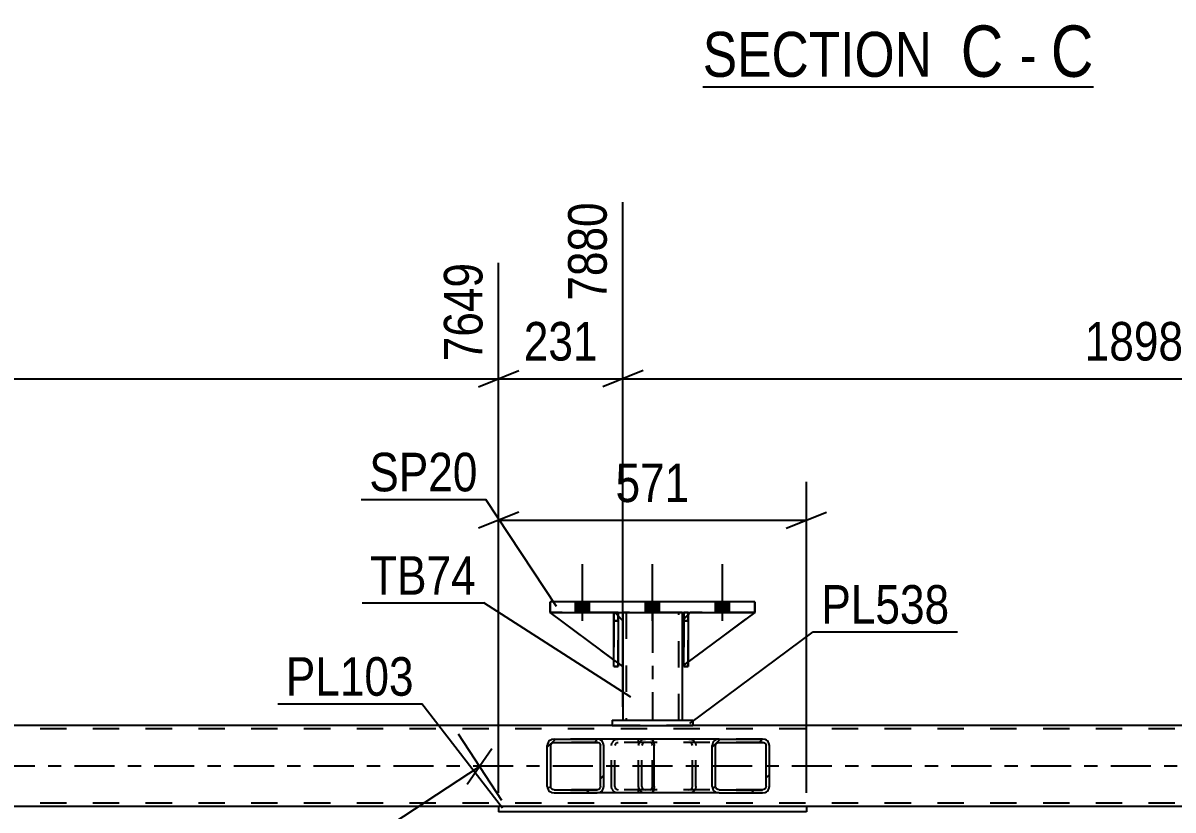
# Model space of a CAD drawing. Header units: millimetres. Extents: x -787 to 402, y -866 to -25.
# Drawn here: x -467.7 to -382.3, y -503.5 to -445 of the extents above; entities that cross this region are included whole.
import ezdxf

# ---------------------------------------------------------------- set-up
doc = ezdxf.new("R2010")
doc.units = ezdxf.units.MM
doc.linetypes.add('DXK_LINE_DOT2', pattern=[3.9198, 1.9599, -1.9599])
doc.linetypes.add('DXK_LINE_DOT3', pattern=[5.9187, 2.979, -0.9799, 0.9799, -0.9799])
doc.styles.add('Arial Narrow', font='ARIALN.TTF', dxfattribs={"height": 0.2})

# ---------------------------------------------------------------- blocks, each defined once
blk = doc.blocks.new('Unknown-569028579-15 - 6366')
at = {"color": 6, "linetype": 'Continuous'}
blk.add_line((-417.208, -449.769), (-388.196, -449.769), dxfattribs=at)
at = {"color": 0, "linetype": 'Continuous'}
for points in [[(-399.099, -449.019), (-399.099, -445.519), (-417.208, -445.519), (-417.208, -449.019)], [(-394.885, -449.019), (-394.885, -445.019), (-398.049, -445.019), (-398.049, -449.019)], [(-392.41, -449.019), (-392.41, -445.519), (-393.685, -445.519), (-393.685, -449.019)], [(-388.196, -449.019), (-388.196, -445.019), (-391.36, -445.019), (-391.36, -449.019)]]:
    blk.add_wipeout(points, dxfattribs=at)
at = {"color": 7, "linetype": 'Continuous', "style": 'Arial Narrow'}
for s, height, p in [('SECTION ', 3.3405, (-417.208, -449.019)), ('C', 3.818, (-398.049, -449.019)), ('C', 3.818, (-391.36, -449.019)), ('-', 3.34, (-393.685, -449.019))]:
    blk.add_text(s, height=height, dxfattribs=at).set_placement(p)
blk = doc.blocks.new('Part-569028579-68006 - 67904')
at = {"color": 2, "linetype": 'Continuous'}
for p, q in [((-409.513, -503.226), (-432.369, -503.226)), ((-432.369, -503.226), (-432.369, -503.626)), ((-409.513, -503.626), (-432.369, -503.626)), ((-409.513, -503.226), (-409.513, -503.626))]:
    blk.add_line(p, q, dxfattribs=at)
blk = doc.blocks.new('Part-569028579-67950 - 67904')
at = {"linetype": 'Continuous'}
h = blk.add_hatch(dxfattribs=at)
h.set_pattern_fill('', scale=0.7, style=0, pattern_type=0)
h.set_pattern_definition([(45, (-428.7135, -501.9301), (-1.57154, 1.57154), [])])
h.paths.add_polyline_path([(-428.752, -501.746), (-428.714, -501.93), (-428.604, -502.086), (-428.441, -502.19), (-428.248, -502.226), (-425.059, -502.226), (-424.866, -502.19), (-424.703, -502.086), (-424.594, -501.93), (-424.556, -501.746), (-424.556, -498.706), (-424.594, -498.523), (-424.703, -498.367), (-424.866, -498.263), (-425.059, -498.226), (-428.248, -498.226), (-428.441, -498.263), (-428.604, -498.367), (-428.714, -498.523), (-428.752, -498.706)])
h.paths.add_polyline_path([(-428.481, -498.615), (-428.426, -498.537), (-428.345, -498.485), (-428.248, -498.466), (-425.059, -498.466), (-424.963, -498.485), (-424.881, -498.537), (-424.827, -498.615), (-424.807, -498.706), (-424.807, -501.746), (-424.827, -501.838), (-424.881, -501.916), (-424.963, -501.968), (-425.059, -501.986), (-428.248, -501.986), (-428.345, -501.968), (-428.426, -501.916), (-428.481, -501.838), (-428.5, -501.746), (-428.5, -498.706)])
at = {"color": 2, "linetype": 'Continuous'}
for p, q in [((-428.714, -498.523), (-428.752, -498.706)), ((-428.5, -498.706), (-428.481, -498.615)), ((-428.481, -498.615), (-428.426, -498.537)), ((-428.248, -498.226), (-428.441, -498.263)), ((-428.426, -498.537), (-428.345, -498.485)), ((-428.345, -498.485), (-428.248, -498.466)), ((-428.248, -498.226), (-425.059, -498.226)), ((-428.248, -498.466), (-425.059, -498.466)), ((-421.08, -498.226), (-425.059, -498.226)), ((-424.866, -498.263), (-425.059, -498.226)), ((-425.059, -498.466), (-424.963, -498.485)), ((-424.963, -498.485), (-424.881, -498.537)), ((-424.881, -498.537), (-424.827, -498.615)), ((-424.827, -498.615), (-424.807, -498.706)), ((-424.556, -498.706), (-424.594, -498.523)), ((-421.08, -498.226), (-420.977, -498.263)), ((-420.977, -498.263), (-420.889, -498.367)), ((-420.889, -498.367), (-420.831, -498.523)), ((-420.831, -498.523), (-420.811, -498.706)), ((-428.752, -501.746), (-428.752, -498.706)), ((-428.5, -501.746), (-428.5, -498.706)), ((-424.807, -501.746), (-424.807, -498.706)), ((-424.556, -501.746), (-424.556, -498.706)), ((-420.811, -501.746), (-420.811, -498.706)), ((-428.752, -501.746), (-428.714, -501.93)), ((-428.481, -501.838), (-428.5, -501.746)), ((-428.426, -501.916), (-428.481, -501.838)), ((-428.345, -501.968), (-428.426, -501.916)), ((-428.248, -501.986), (-428.345, -501.968)), ((-428.248, -501.986), (-425.059, -501.986)), ((-424.963, -501.968), (-425.059, -501.986)), ((-424.881, -501.916), (-424.963, -501.968)), ((-424.827, -501.838), (-424.881, -501.916)), ((-424.807, -501.746), (-424.827, -501.838)), ((-424.594, -501.93), (-424.556, -501.746)), ((-420.889, -502.086), (-420.977, -502.19)), ((-420.831, -501.93), (-420.889, -502.086)), ((-420.811, -501.746), (-420.831, -501.93)), ((-428.441, -502.19), (-428.248, -502.226)), ((-428.248, -502.226), (-425.059, -502.226)), ((-425.059, -502.226), (-424.866, -502.19)), ((-421.08, -502.226), (-425.059, -502.226)), ((-420.977, -502.19), (-421.08, -502.226))]:
    blk.add_line(p, q, dxfattribs=at)
at = {"color": 7, "linetype": 'DXK_LINE_DOT2'}
for p, q in [((-425.059, -498.226), (-428.248, -498.226)), ((-421.08, -498.466), (-428.248, -498.466)), ((-423.99, -498.706), (-423.952, -498.523)), ((-423.719, -498.615), (-423.739, -498.706)), ((-423.665, -498.537), (-423.719, -498.615)), ((-423.679, -498.263), (-423.487, -498.226)), ((-423.665, -498.537), (-423.643, -498.523)), ((-423.643, -498.523), (-423.583, -498.485)), ((-423.583, -498.485), (-423.487, -498.466)), ((-421.977, -498.466), (-421.977, -498.226)), ((-421.028, -498.485), (-421.08, -498.466)), ((-420.985, -498.537), (-421.028, -498.485)), ((-420.955, -498.615), (-420.985, -498.537)), ((-420.945, -498.706), (-420.955, -498.615)), ((-423.99, -501.746), (-423.99, -498.706)), ((-423.739, -501.746), (-423.739, -498.706)), ((-420.945, -501.746), (-420.945, -498.706)), ((-421.08, -501.986), (-428.248, -501.986)), ((-423.952, -501.93), (-423.99, -501.746)), ((-423.739, -501.746), (-423.719, -501.838)), ((-423.719, -501.838), (-423.665, -501.916)), ((-423.665, -501.916), (-423.583, -501.968)), ((-423.583, -501.968), (-423.487, -501.986)), ((-421.977, -502.226), (-421.977, -501.986)), ((-421.08, -501.986), (-421.028, -501.968)), ((-421.028, -501.968), (-420.985, -501.916)), ((-420.985, -501.916), (-420.955, -501.838)), ((-420.955, -501.838), (-420.945, -501.746)), ((-425.059, -502.226), (-428.248, -502.226)), ((-423.487, -502.226), (-423.679, -502.19))]:
    blk.add_line(p, q, dxfattribs=at)
at = {"color": 2, "linetype": 'Continuous'}
for centre, start, end in [((-428.263, -498.722), 111.15132, 156.10486), ((-425.044, -498.722), 23.89513, 68.84868), ((-428.263, -501.731), 203.89513, 248.84868), ((-425.044, -501.731), 291.15132, 336.10486)]:
    blk.add_arc(centre, 0.492, start, end, dxfattribs=at)
at = {"color": 7, "linetype": 'DXK_LINE_DOT2'}
for centre, start, end in [((-423.502, -498.722), 111.15132, 156.10486), ((-423.502, -501.731), 203.89514, 248.84868)]:
    blk.add_arc(centre, 0.492, start, end, dxfattribs=at)
blk = doc.blocks.new('Part-569028579-67955 - 67904')
at = {"linetype": 'Continuous'}
h = blk.add_hatch(dxfattribs=at)
h.set_pattern_fill('', scale=0.7, style=0, pattern_type=0)
h.set_pattern_definition([(45, (-416.4732, -501.9301), (-1.57154, 1.57154), [])])
h.paths.add_polyline_path([(-416.512, -501.746), (-416.473, -501.93), (-416.362, -502.086), (-416.197, -502.19), (-416.001, -502.226), (-412.766, -502.226), (-412.571, -502.19), (-412.405, -502.086), (-412.294, -501.93), (-412.255, -501.746), (-412.255, -498.706), (-412.294, -498.523), (-412.405, -498.367), (-412.571, -498.263), (-412.766, -498.226), (-416.001, -498.226), (-416.197, -498.263), (-416.362, -498.367), (-416.473, -498.523), (-416.512, -498.706)])
h.paths.add_polyline_path([(-416.237, -498.615), (-416.182, -498.537), (-416.099, -498.485), (-416.001, -498.466), (-412.766, -498.466), (-412.668, -498.485), (-412.586, -498.537), (-412.53, -498.615), (-412.511, -498.706), (-412.511, -501.746), (-412.53, -501.838), (-412.586, -501.916), (-412.668, -501.968), (-412.766, -501.986), (-416.001, -501.986), (-416.099, -501.968), (-416.182, -501.916), (-416.237, -501.838), (-416.257, -501.746), (-416.257, -498.706)])
at = {"color": 7, "linetype": 'DXK_LINE_DOT2'}
for p, q in [((-421.977, -498.706), (-421.938, -498.523)), ((-421.702, -498.615), (-421.722, -498.706)), ((-421.647, -498.537), (-421.702, -498.615)), ((-421.662, -498.263), (-421.466, -498.226)), ((-421.564, -498.485), (-421.647, -498.537)), ((-421.466, -498.466), (-421.564, -498.485)), ((-421.08, -498.226), (-421.466, -498.226)), ((-412.766, -498.466), (-421.466, -498.466)), ((-418.231, -498.226), (-418.036, -498.263)), ((-418.134, -498.485), (-418.231, -498.466)), ((-418.051, -498.537), (-418.134, -498.485)), ((-417.995, -498.615), (-418.051, -498.537)), ((-417.976, -498.706), (-417.995, -498.615)), ((-417.759, -498.523), (-417.721, -498.706)), ((-412.766, -498.226), (-416.001, -498.226)), ((-421.977, -501.746), (-421.977, -498.706)), ((-421.722, -501.746), (-421.722, -498.706)), ((-417.976, -501.746), (-417.976, -498.706)), ((-417.721, -501.746), (-417.721, -498.706)), ((-421.938, -501.93), (-421.977, -501.746)), ((-421.722, -501.746), (-421.702, -501.838)), ((-421.702, -501.838), (-421.647, -501.916)), ((-421.647, -501.916), (-421.564, -501.968)), ((-421.564, -501.968), (-421.466, -501.986)), ((-412.766, -501.986), (-421.466, -501.986)), ((-418.231, -501.986), (-418.134, -501.968)), ((-418.134, -501.968), (-418.051, -501.916)), ((-418.051, -501.916), (-417.995, -501.838)), ((-417.995, -501.838), (-417.976, -501.746)), ((-417.721, -501.746), (-417.759, -501.93)), ((-421.466, -502.226), (-421.662, -502.19)), ((-421.08, -502.226), (-421.466, -502.226)), ((-418.036, -502.19), (-418.231, -502.226)), ((-412.766, -502.226), (-416.001, -502.226))]:
    blk.add_line(p, q, dxfattribs=at)
at = {"color": 2, "linetype": 'Continuous'}
for p, q in [((-416.001, -498.226), (-421.08, -498.226)), ((-416.473, -498.523), (-416.512, -498.706)), ((-416.257, -498.706), (-416.237, -498.615)), ((-416.237, -498.615), (-416.182, -498.537)), ((-416.001, -498.226), (-416.197, -498.263)), ((-416.182, -498.537), (-416.099, -498.485)), ((-416.099, -498.485), (-416.001, -498.466)), ((-416.001, -498.226), (-412.766, -498.226)), ((-416.001, -498.466), (-412.766, -498.466)), ((-412.571, -498.263), (-412.766, -498.226)), ((-412.766, -498.466), (-412.668, -498.485)), ((-412.668, -498.485), (-412.586, -498.537)), ((-412.586, -498.537), (-412.53, -498.615)), ((-412.53, -498.615), (-412.511, -498.706)), ((-412.255, -498.706), (-412.294, -498.523)), ((-416.512, -501.746), (-416.512, -498.706)), ((-416.257, -501.746), (-416.257, -498.706)), ((-412.511, -501.746), (-412.511, -498.706)), ((-412.255, -501.746), (-412.255, -498.706)), ((-416.512, -501.746), (-416.473, -501.93)), ((-416.237, -501.838), (-416.257, -501.746)), ((-416.182, -501.916), (-416.237, -501.838)), ((-416.099, -501.968), (-416.182, -501.916)), ((-416.001, -501.986), (-416.099, -501.968)), ((-416.001, -501.986), (-412.766, -501.986)), ((-412.668, -501.968), (-412.766, -501.986)), ((-412.586, -501.916), (-412.668, -501.968)), ((-412.53, -501.838), (-412.586, -501.916)), ((-412.511, -501.746), (-412.53, -501.838)), ((-412.294, -501.93), (-412.255, -501.746)), ((-416.001, -502.226), (-421.08, -502.226)), ((-416.197, -502.19), (-416.001, -502.226)), ((-416.001, -502.226), (-412.766, -502.226)), ((-412.766, -502.226), (-412.571, -502.19))]:
    blk.add_line(p, q, dxfattribs=at)
at = {"color": 7, "linetype": 'DXK_LINE_DOT2'}
for centre, start, end in [((-421.486, -498.727), 110.75831, 155.68004), ((-418.212, -498.727), 24.31996, 69.24169), ((-421.486, -501.726), 204.31996, 249.24169), ((-418.212, -501.726), 290.75831, 335.68004)]:
    blk.add_arc(centre, 0.496, start, end, dxfattribs=at)
at = {"color": 2, "linetype": 'Continuous'}
for centre, start, end in [((-416.021, -498.727), 110.75831, 155.68004), ((-412.747, -498.727), 24.31996, 69.24169), ((-416.021, -501.726), 204.31996, 249.24169), ((-412.747, -501.726), 290.75831, 335.68004)]:
    blk.add_arc(centre, 0.496, start, end, dxfattribs=at)
blk = doc.blocks.new('Part-569028579-67964 - 67904')
at = {"color": 7, "linetype": 'DXK_LINE_DOT2'}
for p, q in [((-111.678, -497.466), (-695.772, -497.466)), ((-417.941, -497.226), (-423.941, -497.226)), ((-111.678, -502.986), (-695.772, -502.986)), ((-409.513, -503.226), (-432.369, -503.226))]:
    blk.add_line(p, q, dxfattribs=at)
at = {"color": 2, "linetype": 'Continuous'}
for p, q in [((-423.941, -497.226), (-588.209, -497.226)), ((-253.673, -497.226), (-417.941, -497.226)), ((-432.369, -503.226), (-494.647, -503.226)), ((-347.235, -503.226), (-409.513, -503.226))]:
    blk.add_line(p, q, dxfattribs=at)
at = {"color": 7, "linetype": 'DXK_LINE_DOT3'}
blk.add_line((-111.678, -500.226), (-695.772, -500.226), dxfattribs=at)
blk = doc.blocks.new('Part-569028579-68023 - 67904')
at = {"color": 2, "linetype": 'Continuous'}
for p, q in [((-423.141, -488.826), (-423.141, -489.426)), ((-418.741, -488.826), (-418.741, -489.426)), ((-423.141, -492.826), (-423.141, -496.826)), ((-418.741, -492.826), (-418.741, -496.826))]:
    blk.add_line(p, q, dxfattribs=at)
at = {"color": 7, "linetype": 'DXK_LINE_DOT2'}
for p, q in [((-418.741, -488.826), (-423.141, -488.826)), ((-422.901, -488.826), (-422.901, -496.826)), ((-418.981, -496.826), (-418.981, -488.826)), ((-423.141, -489.426), (-423.141, -492.826)), ((-418.741, -489.426), (-418.741, -492.826)), ((-423.141, -496.826), (-418.741, -496.826))]:
    blk.add_line(p, q, dxfattribs=at)
at = {"color": 7, "linetype": 'DXK_LINE_DOT3'}
blk.add_line((-420.941, -488.826), (-420.941, -496.826), dxfattribs=at)
blk = doc.blocks.new('Part-569028579-68024 - 67904')
at = {"color": 2, "linetype": 'Continuous'}
for p, q in [((-423.941, -496.826), (-423.941, -497.226)), ((-423.941, -496.826), (-417.941, -496.826)), ((-417.941, -496.826), (-417.941, -497.226)), ((-423.941, -497.226), (-417.941, -497.226))]:
    blk.add_line(p, q, dxfattribs=at)
blk = doc.blocks.new('Part-569028579-68025 - 67904')
at = {"color": 7, "linetype": 'DXK_LINE_DOT2'}
for p, q in [((-418.615, -489.426), (-418.615, -488.826)), ((-418.615, -488.826), (-418.615, -488.826)), ((-418.615, -488.826), (-418.615, -492.826)), ((-418.615, -488.826), (-418.295, -488.826)), ((-418.295, -488.826), (-418.295, -489.426)), ((-418.295, -492.826), (-418.295, -488.826)), ((-418.615, -492.826), (-418.615, -489.426)), ((-418.615, -489.426), (-418.295, -489.426)), ((-418.295, -489.426), (-418.295, -492.826)), ((-418.615, -492.826), (-418.295, -492.826))]:
    blk.add_line(p, q, dxfattribs=at)
blk = doc.blocks.new('Part-569028579-68026 - 67904')
at = {"color": 7, "linetype": 'DXK_LINE_DOT2'}
for p, q in [((-423.814, -488.826), (-423.815, -488.826)), ((-423.815, -488.826), (-423.814, -492.826)), ((-423.815, -488.826), (-423.494, -488.826)), ((-423.814, -489.426), (-423.814, -488.826)), ((-423.494, -492.826), (-423.495, -488.826)), ((-423.494, -488.826), (-423.494, -489.426)), ((-423.814, -492.826), (-423.814, -489.426)), ((-423.814, -489.426), (-423.494, -489.426)), ((-423.494, -489.426), (-423.494, -492.826)), ((-423.814, -492.826), (-423.494, -492.826))]:
    blk.add_line(p, q, dxfattribs=at)
blk = doc.blocks.new('Part-569028579-68027 - 67904')
at = {"color": 2, "linetype": 'Continuous'}
for p, q in [((-418.295, -488.826), (-418.615, -488.826)), ((-418.615, -492.826), (-418.615, -488.826)), ((-418.295, -488.826), (-418.295, -488.826)), ((-418.295, -488.826), (-418.295, -492.826)), ((-418.295, -492.826), (-418.615, -492.826))]:
    blk.add_line(p, q, dxfattribs=at)
at = {"color": 7, "linetype": 'DXK_LINE_DOT2'}
for p, q in [((-418.615, -488.826), (-418.615, -489.426)), ((-418.295, -489.426), (-418.295, -488.826)), ((-418.295, -489.426), (-418.615, -489.426)), ((-418.615, -489.426), (-418.615, -492.826)), ((-418.295, -492.826), (-418.295, -489.426))]:
    blk.add_line(p, q, dxfattribs=at)
blk = doc.blocks.new('Part-569028579-68028 - 67904')
at = {"color": 2, "linetype": 'Continuous'}
for p, q in [((-423.494, -488.826), (-423.815, -488.826)), ((-423.815, -492.826), (-423.814, -488.826)), ((-423.495, -488.826), (-423.494, -488.826)), ((-423.494, -488.826), (-423.495, -492.826)), ((-423.495, -492.826), (-423.815, -492.826))]:
    blk.add_line(p, q, dxfattribs=at)
at = {"color": 7, "linetype": 'DXK_LINE_DOT2'}
for p, q in [((-423.815, -488.826), (-423.815, -489.426)), ((-423.495, -489.426), (-423.495, -488.826)), ((-423.495, -489.426), (-423.815, -489.426)), ((-423.815, -489.426), (-423.815, -492.826)), ((-423.495, -492.826), (-423.495, -489.426))]:
    blk.add_line(p, q, dxfattribs=at)
blk = doc.blocks.new('Part-569028579-68029 - 67904')
at = {"color": 7, "linetype": 'DXK_LINE_DOT2'}
for p, q in [((-418.141, -488.826), (-418.741, -489.426)), ((-418.741, -492.826), (-413.341, -488.826)), ((-418.741, -489.426), (-418.141, -488.826)), ((-413.341, -488.826), (-418.141, -488.826)), ((-418.741, -489.426), (-418.741, -492.826)), ((-418.741, -489.426), (-418.741, -489.426)), ((-418.741, -489.426), (-418.741, -492.826))]:
    blk.add_line(p, q, dxfattribs=at)
blk = doc.blocks.new('Part-569028579-68030 - 67904')
at = {"color": 7, "linetype": 'DXK_LINE_DOT2'}
for p, q in [((-418.741, -489.426), (-418.141, -488.826)), ((-418.295, -488.98), (-418.615, -489.3)), ((-413.341, -488.826), (-418.141, -488.826)), ((-418.741, -489.426), (-418.741, -492.826)), ((-418.741, -492.826), (-418.295, -492.496))]:
    blk.add_line(p, q, dxfattribs=at)
at = {"color": 2, "linetype": 'Continuous'}
for p, q in [((-418.615, -489.3), (-418.741, -489.426)), ((-418.141, -488.826), (-418.295, -488.98)), ((-413.341, -488.826), (-418.295, -492.496)), ((-418.741, -489.426), (-418.741, -492.826)), ((-418.741, -489.426), (-418.741, -489.426)), ((-418.615, -492.733), (-418.741, -492.826))]:
    blk.add_line(p, q, dxfattribs=at)
blk = doc.blocks.new('Part-569028579-68031 - 67904')
at = {"color": 7, "linetype": 'DXK_LINE_DOT2'}
for p, q in [((-423.141, -492.826), (-428.541, -488.826)), ((-428.541, -488.826), (-423.741, -488.826)), ((-423.741, -488.826), (-423.141, -489.426)), ((-423.141, -489.426), (-423.141, -492.826))]:
    blk.add_line(p, q, dxfattribs=at)
blk = doc.blocks.new('Part-569028579-68032 - 67904')
at = {"color": 2, "linetype": 'Continuous'}
for p, q in [((-423.815, -492.327), (-428.541, -488.826)), ((-423.141, -489.426), (-423.495, -489.072)), ((-423.141, -489.426), (-423.141, -492.826)), ((-423.141, -492.826), (-423.495, -492.564))]:
    blk.add_line(p, q, dxfattribs=at)
at = {"color": 7, "linetype": 'DXK_LINE_DOT2'}
for p, q in [((-423.741, -488.826), (-428.541, -488.826)), ((-423.495, -489.072), (-423.741, -488.826)), ((-423.495, -492.564), (-423.815, -492.327))]:
    blk.add_line(p, q, dxfattribs=at)
blk = doc.blocks.new('Part-569028579-68033 - 67904')
at = {"color": 2, "linetype": 'Continuous'}
for p, q in [((-428.541, -488.026), (-428.541, -488.026)), ((-413.341, -488.026), (-428.541, -488.026)), ((-428.541, -488.026), (-428.541, -488.826)), ((-413.341, -488.026), (-413.341, -488.026)), ((-413.341, -488.026), (-413.341, -488.826)), ((-428.541, -488.826), (-428.541, -488.826)), ((-428.541, -488.826), (-413.341, -488.826)), ((-413.341, -488.826), (-413.341, -488.826))]:
    blk.add_line(p, q, dxfattribs=at)
at = {"color": 7, "linetype": 'DXK_LINE_DOT2'}
for p, q in [((-428.541, -488.826), (-428.541, -488.026)), ((-413.341, -488.826), (-413.341, -488.026))]:
    blk.add_line(p, q, dxfattribs=at)
blk = doc.blocks.new('Bolt-569028579-68175 - 67904')
at = {"linetype": 'Continuous'}
for points in [[(-426.661, -488.826), (-425.621, -488.826), (-425.621, -488.026), (-426.661, -488.026)], [(-426.661, -488.826), (-425.621, -488.826), (-425.621, -488.026), (-426.661, -488.026)], [(-426.661, -488.826), (-425.621, -488.826), (-425.621, -488.026), (-426.661, -488.026)], [(-421.461, -488.826), (-420.421, -488.826), (-420.421, -488.026), (-421.461, -488.026)], [(-421.461, -488.826), (-420.421, -488.826), (-420.421, -488.026), (-421.461, -488.026)], [(-416.261, -488.826), (-415.221, -488.826), (-415.221, -488.026), (-416.261, -488.026)], [(-416.261, -488.826), (-415.221, -488.826), (-415.221, -488.026), (-416.261, -488.026)], [(-416.261, -488.826), (-415.221, -488.826), (-415.221, -488.026), (-416.261, -488.026)]]:
    blk.add_hatch(color=1, dxfattribs=at).paths.add_polyline_path(points)
at = {"color": 1, "linetype": 'Continuous'}
for p, q in [((-426.141, -489.426), (-426.141, -485.226)), ((-426.141, -489.426), (-426.141, -485.226)), ((-426.141, -489.426), (-426.141, -485.226)), ((-420.941, -489.426), (-420.941, -485.226)), ((-420.941, -489.426), (-420.941, -485.226)), ((-415.741, -489.426), (-415.741, -485.226)), ((-415.741, -489.426), (-415.741, -485.226)), ((-415.741, -489.426), (-415.741, -485.226)), ((-426.661, -488.826), (-426.661, -488.026)), ((-426.661, -488.826), (-426.661, -488.026)), ((-426.661, -488.826), (-426.661, -488.026)), ((-425.621, -488.826), (-425.621, -488.026)), ((-425.621, -488.826), (-425.621, -488.026)), ((-425.621, -488.826), (-425.621, -488.026)), ((-421.461, -488.826), (-421.461, -488.026)), ((-421.461, -488.826), (-421.461, -488.026)), ((-420.421, -488.826), (-420.421, -488.026)), ((-420.421, -488.826), (-420.421, -488.026)), ((-416.261, -488.826), (-416.261, -488.026)), ((-416.261, -488.826), (-416.261, -488.026)), ((-416.261, -488.826), (-416.261, -488.026)), ((-415.221, -488.826), (-415.221, -488.026)), ((-415.221, -488.826), (-415.221, -488.026)), ((-415.221, -488.826), (-415.221, -488.026))]:
    blk.add_line(p, q, dxfattribs=at)
blk = doc.blocks.new('StraightDimension-569028579-76139 - 67904')
at = {"color": 7, "linetype": 'Continuous'}
for p, q in [((-432.369, -502.226), (-432.369, -479.113)), ((-409.513, -502.226), (-409.513, -479.113)), ((-430.869, -481.363), (-433.869, -482.563)), ((-411.013, -482.563), (-408.013, -481.363)), ((-432.369, -481.963), (-409.513, -481.963))]:
    blk.add_line(p, q, dxfattribs=at)
at = {"color": 0}
blk.add_wipeout([(-417.599, -481.213), (-417.599, -477.013), (-424.283, -477.013), (-424.283, -481.213)], dxfattribs=at)
at = {"color": 3, "style": 'Arial Narrow'}
blk.add_text('571', height=2.8633, dxfattribs=at).set_placement((-423.683, -480.613))
blk = doc.blocks.new('StraightDimension-569028579-76656 - 67904')
at = {"color": 7, "linetype": 'Continuous'}
for p, q in [((-423.141, -495.826), (-423.141, -458.336)), ((-347.235, -502.426), (-347.235, -462.836)), ((-421.641, -470.849), (-424.641, -472.049)), ((-348.735, -472.049), (-345.735, -470.849)), ((-423.141, -471.449), (-347.235, -471.449))]:
    blk.add_line(p, q, dxfattribs=at)
at = {"color": 0}
blk.add_wipeout([(-380.932, -470.699), (-380.932, -466.499), (-389.444, -466.499), (-389.444, -470.699)], dxfattribs=at)
at = {"color": 3, "style": 'Arial Narrow'}
blk.add_text('1898', height=2.8633, dxfattribs=at).set_placement((-388.844, -470.099))
at = {"color": 0, "linetype": 'Continuous'}
blk.add_wipeout([(-347.835, -462.236), (-352.035, -462.236), (-352.035, -470.749), (-347.835, -470.749)], dxfattribs=at)
at = {"color": 3, "linetype": 'Continuous', "style": 'Arial Narrow'}
blk.add_text('9777', height=2.8633, rotation=90.00021, dxfattribs=at).set_placement((-348.435, -470.149))
blk = doc.blocks.new('StraightDimension-569028579-76657 - 67904')
at = {"color": 7, "linetype": 'Continuous'}
for p, q in [((-423.141, -495.826), (-423.141, -458.336)), ((-432.369, -502.226), (-432.369, -462.836)), ((-433.869, -472.049), (-430.869, -470.849)), ((-421.641, -470.849), (-424.641, -472.049)), ((-432.369, -471.449), (-423.141, -471.449))]:
    blk.add_line(p, q, dxfattribs=at)
at = {"color": 0}
blk.add_wipeout([(-424.413, -470.699), (-424.413, -466.499), (-431.097, -466.499), (-431.097, -470.699)], dxfattribs=at)
at = {"color": 3, "style": 'Arial Narrow'}
blk.add_text('231', height=2.8633, dxfattribs=at).set_placement((-430.497, -470.099))
at = {"color": 0, "linetype": 'Continuous'}
blk.add_wipeout([(-423.741, -457.736), (-427.941, -457.736), (-427.941, -466.249), (-423.741, -466.249)], dxfattribs=at)
at = {"color": 3, "linetype": 'Continuous', "style": 'Arial Narrow'}
blk.add_text('7880', height=2.8633, rotation=90.00021, dxfattribs=at).set_placement((-424.341, -465.649))
blk = doc.blocks.new('StraightDimension-569028579-76658 - 67904')
at = {"color": 7, "linetype": 'Continuous'}
for p, q in [((-432.369, -502.226), (-432.369, -462.836)), ((-433.869, -472.049), (-430.869, -470.849)), ((-517.503, -471.449), (-432.369, -471.449))]:
    blk.add_line(p, q, dxfattribs=at)
at = {"color": 0, "linetype": 'Continuous'}
blk.add_wipeout([(-432.969, -462.236), (-437.169, -462.236), (-437.169, -470.749), (-432.969, -470.749)], dxfattribs=at)
at = {"color": 3, "linetype": 'Continuous', "style": 'Arial Narrow'}
blk.add_text('7649', height=2.8633, rotation=90.00021, dxfattribs=at).set_placement((-433.569, -470.149))
blk = doc.blocks.new('StraightDimension-569028579-76853 - 67904')
at = {"color": 7, "linetype": 'Continuous'}
for p, q in [((-432.118, -502.791), (-435.357, -497.868)), ((-434.714, -501.574), (-432.867, -498.923)), ((-465.73, -521.258), (-433.791, -500.249)), ((-464.058, -523.8), (-467.296, -518.876)), ((-464.806, -519.932), (-466.653, -522.583))]:
    blk.add_line(p, q, dxfattribs=at)
at = {"color": 0}
blk.add_wipeout([(-447.38, -508.29), (-449.688, -504.781), (-455.273, -508.454), (-452.965, -511.963)], dxfattribs=at)
at = {"color": 3, "style": 'Arial Narrow'}
blk.add_text('956', height=2.8633, rotation=33.33468, dxfattribs=at).set_placement((-452.793, -511.132))
blk = doc.blocks.new('Mark-569028579-76976 - 67904')
at = {"color": 30, "linetype": 'Continuous'}
for p in [(-448.768, -495.602), (-432.077, -503.361)]:
    blk.add_line(p, (-438.064, -495.602), dxfattribs=at)
at = {"color": 0}
blk.add_wipeout([(-438.664, -495.002), (-438.664, -492.002), (-448.168, -492.002), (-448.168, -495.002)], dxfattribs=at)
blk.add_wipeout([(-438.664, -495.002), (-438.664, -492.002), (-448.168, -492.002), (-448.168, -495.002)], dxfattribs=at)
at = {"color": 3, "style": 'Arial Narrow'}
blk.add_text('PL103', height=2.8633, dxfattribs=at).set_placement((-448.168, -495.002))
blk = doc.blocks.new('Mark-569028579-81528 - 67904')
at = {"color": 30, "linetype": 'Continuous'}
for p, q in [((-418.171, -497.071), (-408.999, -490.248)), ((-408.999, -490.248), (-398.295, -490.248))]:
    blk.add_line(p, q, dxfattribs=at)
at = {"color": 0}
blk.add_wipeout([(-398.895, -489.648), (-398.895, -486.648), (-408.399, -486.648), (-408.399, -489.648)], dxfattribs=at)
blk.add_wipeout([(-398.895, -489.648), (-398.895, -486.648), (-408.399, -486.648), (-408.399, -489.648)], dxfattribs=at)
at = {"color": 3, "style": 'Arial Narrow'}
blk.add_text('PL538', height=2.8633, dxfattribs=at).set_placement((-408.399, -489.648))
blk = doc.blocks.new('Mark-569028579-81525 - 67904')
at = {"color": 30, "linetype": 'Continuous'}
for p in [(-442.511, -488.098), (-422.539, -495.118)]:
    blk.add_line(p, (-433.457, -488.098), dxfattribs=at)
at = {"color": 0}
blk.add_wipeout([(-434.057, -487.498), (-434.057, -484.498), (-441.911, -484.498), (-441.911, -487.498)], dxfattribs=at)
blk.add_wipeout([(-434.057, -487.498), (-434.057, -484.498), (-441.911, -484.498), (-441.911, -487.498)], dxfattribs=at)
at = {"color": 3, "style": 'Arial Narrow'}
blk.add_text('TB74', height=2.8633, dxfattribs=at).set_placement((-441.911, -487.498))
blk = doc.blocks.new('Mark-569028579-81531 - 67904')
at = {"color": 30, "linetype": 'Continuous'}
for p in [(-442.567, -480.416), (-428.065, -488.373)]:
    blk.add_line(p, (-433.328, -480.416), dxfattribs=at)
at = {"color": 0}
blk.add_wipeout([(-433.928, -479.816), (-433.928, -476.816), (-441.967, -476.816), (-441.967, -479.816)], dxfattribs=at)
blk.add_wipeout([(-433.928, -479.816), (-433.928, -476.816), (-441.967, -476.816), (-441.967, -479.816)], dxfattribs=at)
at = {"color": 3, "style": 'Arial Narrow'}
blk.add_text('SP20', height=2.8633, dxfattribs=at).set_placement((-441.967, -479.816))

msp = doc.modelspace()

# ---------------------------------------------------------------- block references
for name in ['Unknown-569028579-15 - 6366', 'Bolt-569028579-68175 - 67904', 'Part-569028579-68033 - 67904', 'Part-569028579-68031 - 67904', 'Part-569028579-68032 - 67904', 'Part-569028579-68026 - 67904', 'Part-569028579-68028 - 67904', 'Part-569028579-68023 - 67904', 'Part-569028579-68029 - 67904', 'Part-569028579-68030 - 67904', 'Part-569028579-68025 - 67904', 'Part-569028579-68027 - 67904', 'Part-569028579-68024 - 67904', 'Part-569028579-67964 - 67904', 'Part-569028579-67950 - 67904', 'Part-569028579-67955 - 67904', 'Part-569028579-68006 - 67904']:
    msp.add_blockref(name, (0, 0))

# ---------------------------------------------------------------- next in the draw order: block references
msp.add_blockref('StraightDimension-569028579-76139 - 67904', (0, 0))

# ---------------------------------------------------------------- next in the draw order: block references
msp.add_blockref('StraightDimension-569028579-76656 - 67904', (0, 0))

# ---------------------------------------------------------------- next in the draw order: block references
for name in ['StraightDimension-569028579-76657 - 67904', 'Mark-569028579-81528 - 67904']:
    msp.add_blockref(name, (0, 0))

# ---------------------------------------------------------------- next in the draw order: block references
msp.add_blockref('StraightDimension-569028579-76658 - 67904', (0, 0))

# ---------------------------------------------------------------- next in the draw order: block references
msp.add_blockref('StraightDimension-569028579-76853 - 67904', (0, 0))

# ---------------------------------------------------------------- next in the draw order: block references
msp.add_blockref('Mark-569028579-76976 - 67904', (0, 0))

# ---------------------------------------------------------------- next in the draw order: block references
msp.add_blockref('Mark-569028579-81525 - 67904', (0, 0))

# ---------------------------------------------------------------- next in the draw order: block references
msp.add_blockref('Mark-569028579-81531 - 67904', (0, 0))

doc.saveas('drawing.dxf')
